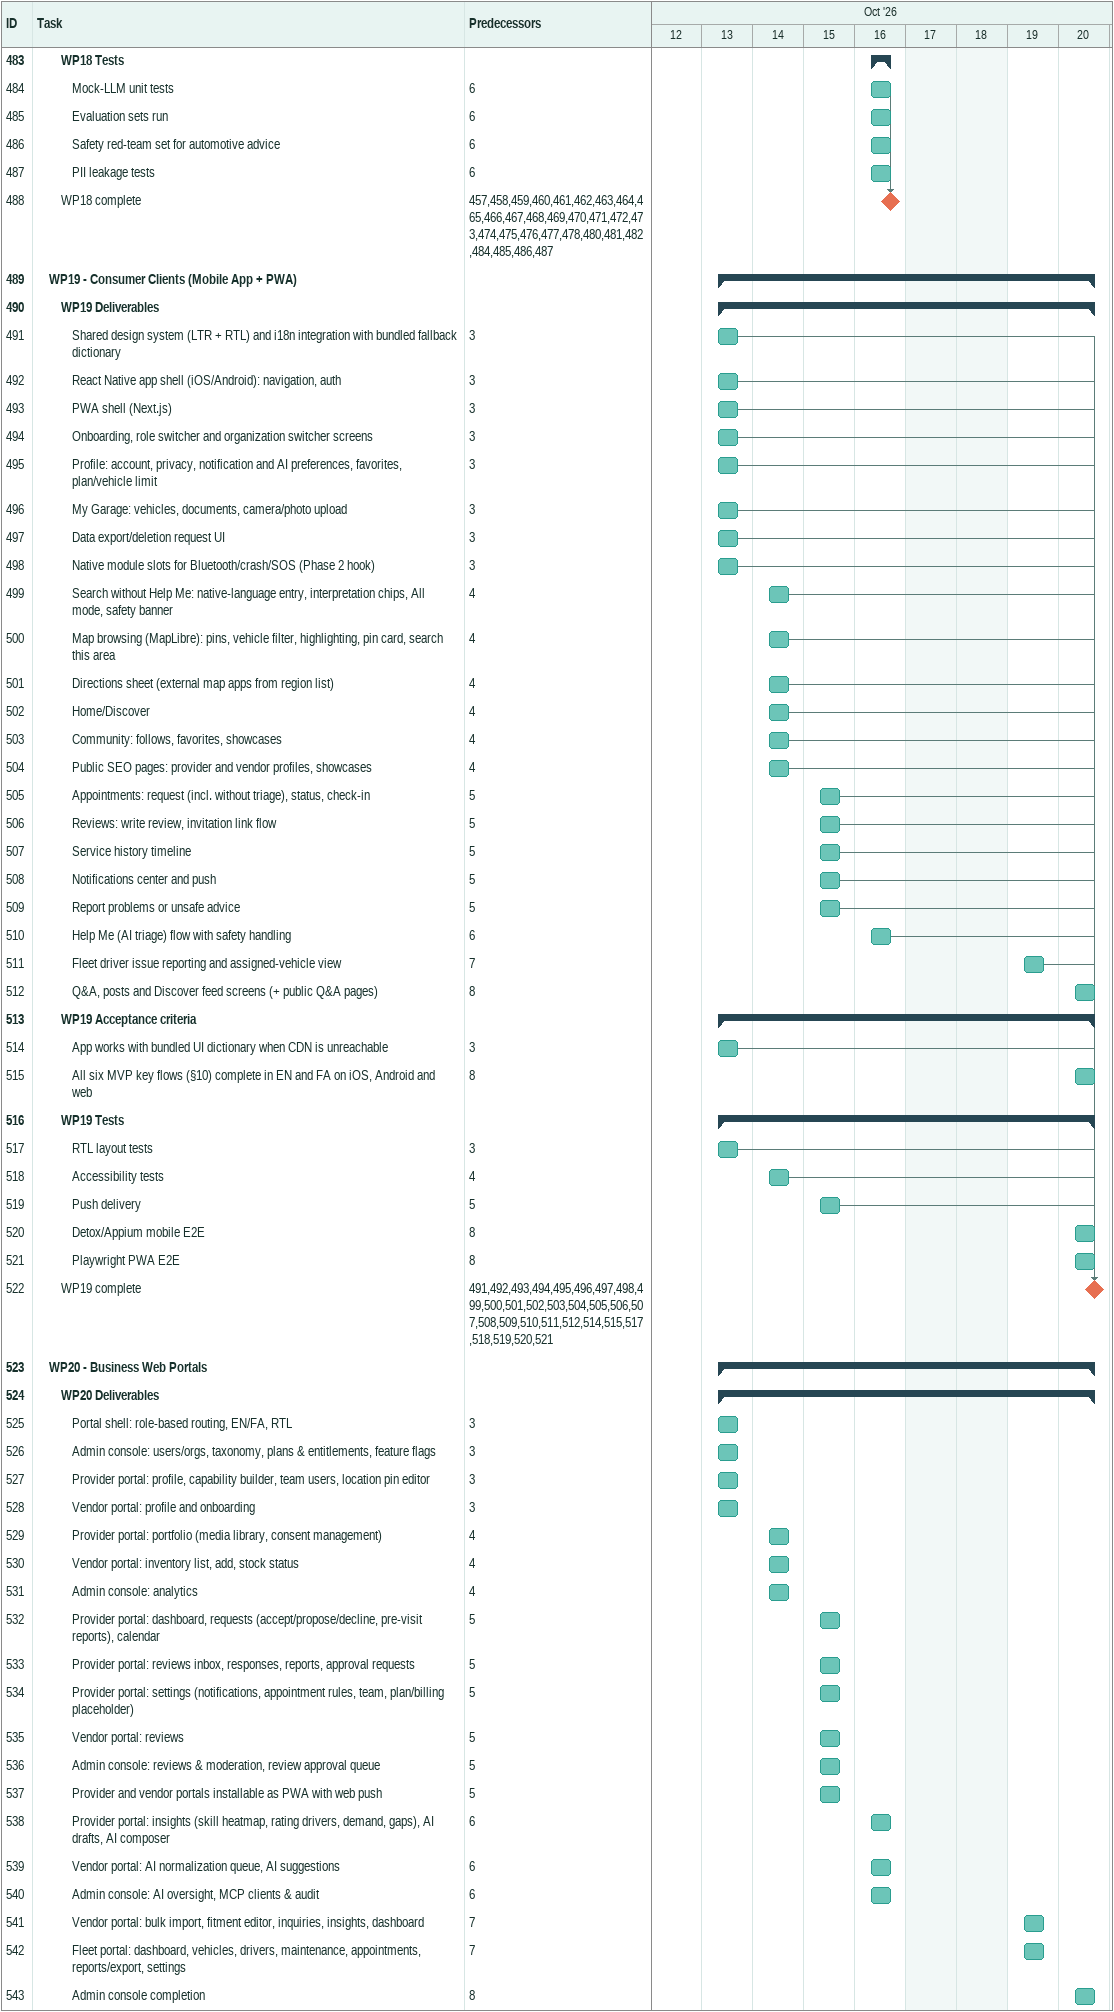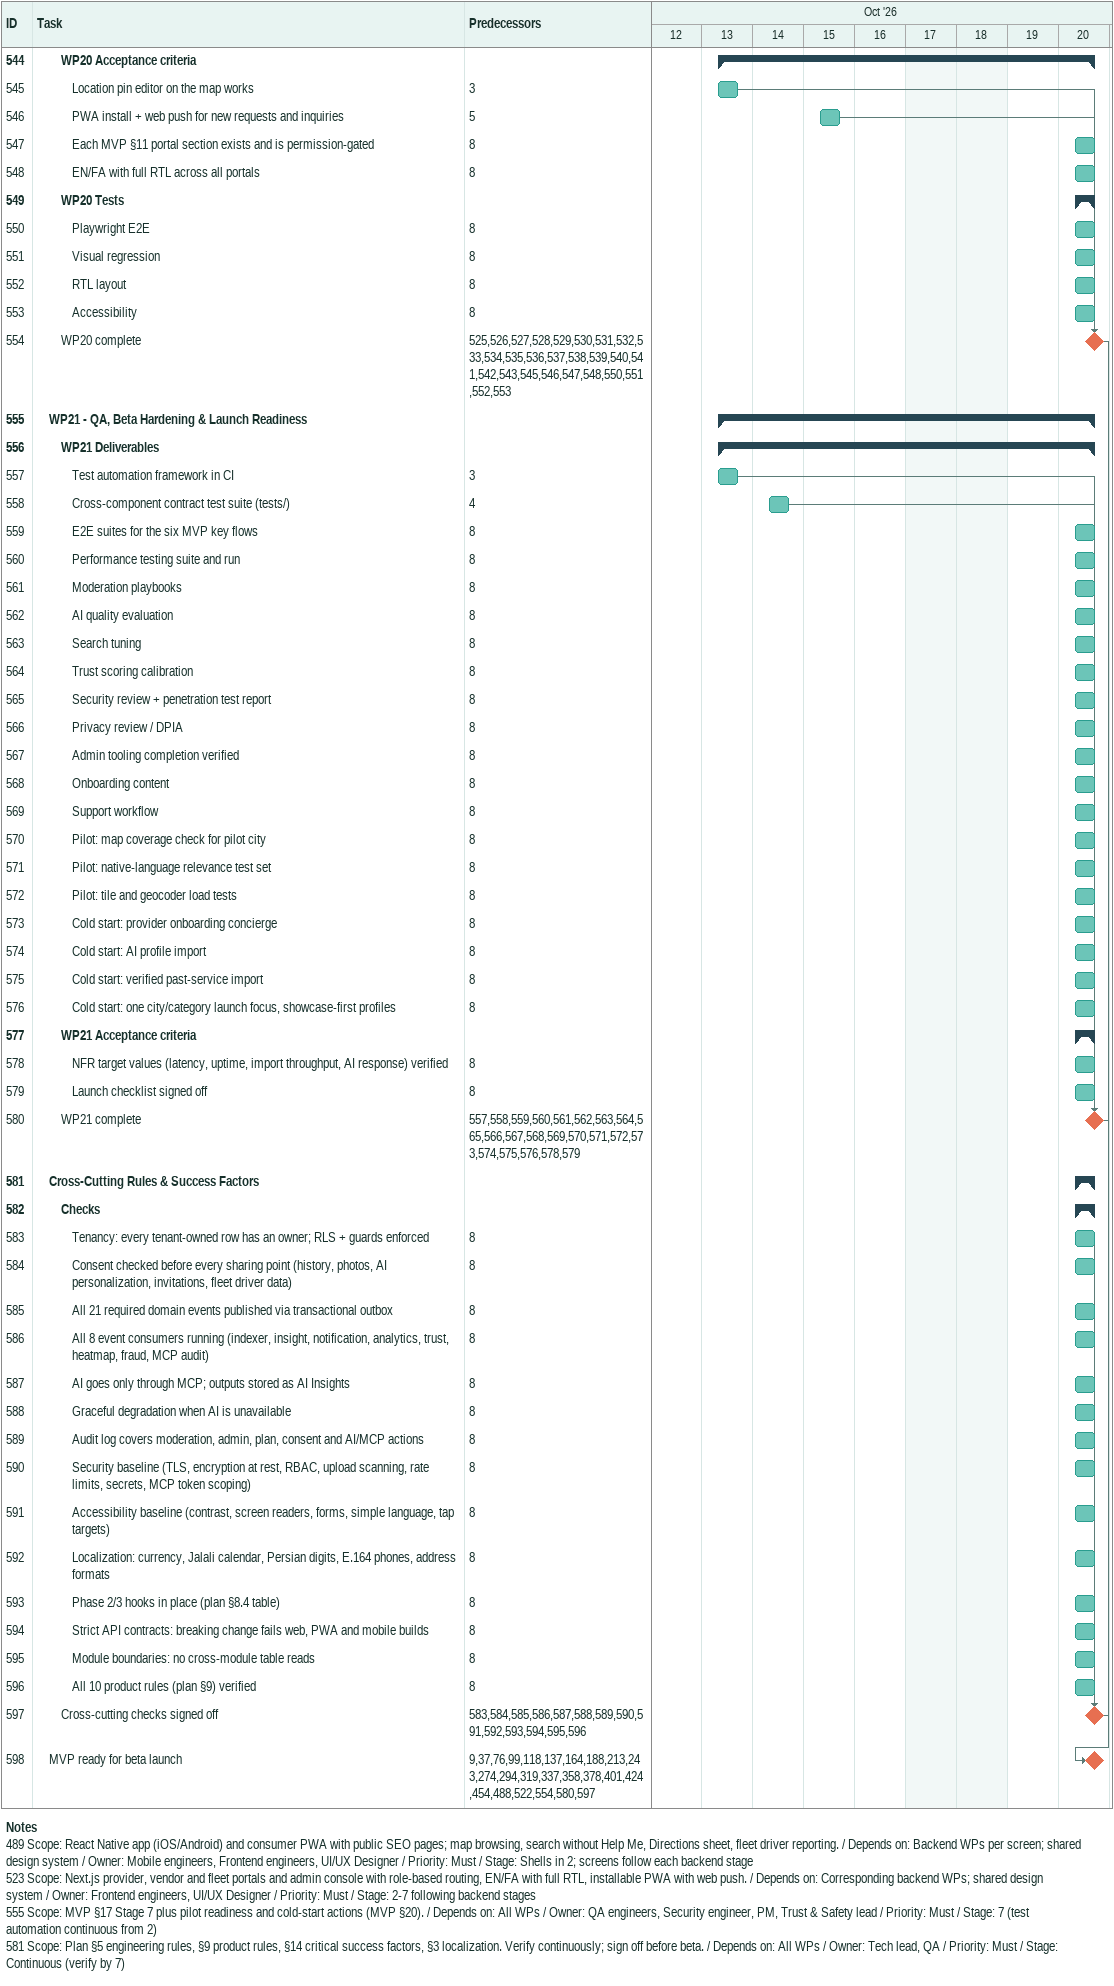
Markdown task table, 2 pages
| ID | Level | Task | Start | Finish | Predecessors |
|---|---|---|---|---|---|
| 483 | 3 | **WP18 Tests** | 2026-10-16 | 2026-10-16 |  |
| 484 | 4 | Mock-LLM unit tests | 2026-10-16 | 2026-10-16 | 6 |
| 485 | 4 | Evaluation sets run | 2026-10-16 | 2026-10-16 | 6 |
| 486 | 4 | Safety red-team set for automotive advice | 2026-10-16 | 2026-10-16 | 6 |
| 487 | 4 | PII leakage tests | 2026-10-16 | 2026-10-16 | 6 |
| 488 | 3 | WP18 complete (milestone) | 2026-10-16 | 2026-10-16 | 457, 458, 459, 460, 461, 462, 463, 464, 465, 466, 467, 468, 469, 470, 471, 472, 473, 474, 475, 476, 477, 478, 480, 481, 482, 484, 485, 486, 487 |
| 489 | 2 | **WP19 - Consumer Clients (Mobile App + PWA)** | 2026-10-13 | 2026-10-20 |  |
| 490 | 3 | **WP19 Deliverables** | 2026-10-13 | 2026-10-20 |  |
| 491 | 4 | Shared design system (LTR + RTL) and i18n integration with bundled fallback dictionary | 2026-10-13 | 2026-10-13 | 3 |
| 492 | 4 | React Native app shell (iOS/Android): navigation, auth | 2026-10-13 | 2026-10-13 | 3 |
| 493 | 4 | PWA shell (Next.js) | 2026-10-13 | 2026-10-13 | 3 |
| 494 | 4 | Onboarding, role switcher and organization switcher screens | 2026-10-13 | 2026-10-13 | 3 |
| 495 | 4 | Profile: account, privacy, notification and AI preferences, favorites, plan/vehicle limit | 2026-10-13 | 2026-10-13 | 3 |
| 496 | 4 | My Garage: vehicles, documents, camera/photo upload | 2026-10-13 | 2026-10-13 | 3 |
| 497 | 4 | Data export/deletion request UI | 2026-10-13 | 2026-10-13 | 3 |
| 498 | 4 | Native module slots for Bluetooth/crash/SOS (Phase 2 hook) | 2026-10-13 | 2026-10-13 | 3 |
| 499 | 4 | Search without Help Me: native-language entry, interpretation chips, All mode, safety banner | 2026-10-14 | 2026-10-14 | 4 |
| 500 | 4 | Map browsing (MapLibre): pins, vehicle filter, highlighting, pin card, search this area | 2026-10-14 | 2026-10-14 | 4 |
| 501 | 4 | Directions sheet (external map apps from region list) | 2026-10-14 | 2026-10-14 | 4 |
| 502 | 4 | Home/Discover | 2026-10-14 | 2026-10-14 | 4 |
| 503 | 4 | Community: follows, favorites, showcases | 2026-10-14 | 2026-10-14 | 4 |
| 504 | 4 | Public SEO pages: provider and vendor profiles, showcases | 2026-10-14 | 2026-10-14 | 4 |
| 505 | 4 | Appointments: request (incl. without triage), status, check-in | 2026-10-15 | 2026-10-15 | 5 |
| 506 | 4 | Reviews: write review, invitation link flow | 2026-10-15 | 2026-10-15 | 5 |
| 507 | 4 | Service history timeline | 2026-10-15 | 2026-10-15 | 5 |
| 508 | 4 | Notifications center and push | 2026-10-15 | 2026-10-15 | 5 |
| 509 | 4 | Report problems or unsafe advice | 2026-10-15 | 2026-10-15 | 5 |
| 510 | 4 | Help Me (AI triage) flow with safety handling | 2026-10-16 | 2026-10-16 | 6 |
| 511 | 4 | Fleet driver issue reporting and assigned-vehicle view | 2026-10-19 | 2026-10-19 | 7 |
| 512 | 4 | Q&A, posts and Discover feed screens (+ public Q&A pages) | 2026-10-20 | 2026-10-20 | 8 |
| 513 | 3 | **WP19 Acceptance criteria** | 2026-10-13 | 2026-10-20 |  |
| 514 | 4 | App works with bundled UI dictionary when CDN is unreachable | 2026-10-13 | 2026-10-13 | 3 |
| 515 | 4 | All six MVP key flows (§10) complete in EN and FA on iOS, Android and web | 2026-10-20 | 2026-10-20 | 8 |
| 516 | 3 | **WP19 Tests** | 2026-10-13 | 2026-10-20 |  |
| 517 | 4 | RTL layout tests | 2026-10-13 | 2026-10-13 | 3 |
| 518 | 4 | Accessibility tests | 2026-10-14 | 2026-10-14 | 4 |
| 519 | 4 | Push delivery | 2026-10-15 | 2026-10-15 | 5 |
| 520 | 4 | Detox/Appium mobile E2E | 2026-10-20 | 2026-10-20 | 8 |
| 521 | 4 | Playwright PWA E2E | 2026-10-20 | 2026-10-20 | 8 |
| 522 | 3 | WP19 complete (milestone) | 2026-10-20 | 2026-10-20 | 491, 492, 493, 494, 495, 496, 497, 498, 499, 500, 501, 502, 503, 504, 505, 506, 507, 508, 509, 510, 511, 512, 514, 515, 517, 518, 519, 520, 521 |
| 523 | 2 | **WP20 - Business Web Portals** | 2026-10-13 | 2026-10-20 |  |
| 524 | 3 | **WP20 Deliverables** | 2026-10-13 | 2026-10-20 |  |
| 525 | 4 | Portal shell: role-based routing, EN/FA, RTL | 2026-10-13 | 2026-10-13 | 3 |
| 526 | 4 | Admin console: users/orgs, taxonomy, plans & entitlements, feature flags | 2026-10-13 | 2026-10-13 | 3 |
| 527 | 4 | Provider portal: profile, capability builder, team users, location pin editor | 2026-10-13 | 2026-10-13 | 3 |
| 528 | 4 | Vendor portal: profile and onboarding | 2026-10-13 | 2026-10-13 | 3 |
| 529 | 4 | Provider portal: portfolio (media library, consent management) | 2026-10-14 | 2026-10-14 | 4 |
| 530 | 4 | Vendor portal: inventory list, add, stock status | 2026-10-14 | 2026-10-14 | 4 |
| 531 | 4 | Admin console: analytics | 2026-10-14 | 2026-10-14 | 4 |
| 532 | 4 | Provider portal: dashboard, requests (accept/propose/decline, pre-visit reports), calendar | 2026-10-15 | 2026-10-15 | 5 |
| 533 | 4 | Provider portal: reviews inbox, responses, reports, approval requests | 2026-10-15 | 2026-10-15 | 5 |
| 534 | 4 | Provider portal: settings (notifications, appointment rules, team, plan/billing placeholder) | 2026-10-15 | 2026-10-15 | 5 |
| 535 | 4 | Vendor portal: reviews | 2026-10-15 | 2026-10-15 | 5 |
| 536 | 4 | Admin console: reviews & moderation, review approval queue | 2026-10-15 | 2026-10-15 | 5 |
| 537 | 4 | Provider and vendor portals installable as PWA with web push | 2026-10-15 | 2026-10-15 | 5 |
| 538 | 4 | Provider portal: insights (skill heatmap, rating drivers, demand, gaps), AI drafts, AI composer | 2026-10-16 | 2026-10-16 | 6 |
| 539 | 4 | Vendor portal: AI normalization queue, AI suggestions | 2026-10-16 | 2026-10-16 | 6 |
| 540 | 4 | Admin console: AI oversight, MCP clients & audit | 2026-10-16 | 2026-10-16 | 6 |
| 541 | 4 | Vendor portal: bulk import, fitment editor, inquiries, insights, dashboard | 2026-10-19 | 2026-10-19 | 7 |
| 542 | 4 | Fleet portal: dashboard, vehicles, drivers, maintenance, appointments, reports/export, settings | 2026-10-19 | 2026-10-19 | 7 |
| 543 | 4 | Admin console completion | 2026-10-20 | 2026-10-20 | 8 |
| 544 | 3 | **WP20 Acceptance criteria** | 2026-10-13 | 2026-10-20 |  |
| 545 | 4 | Location pin editor on the map works | 2026-10-13 | 2026-10-13 | 3 |
| 546 | 4 | PWA install + web push for new requests and inquiries | 2026-10-15 | 2026-10-15 | 5 |
| 547 | 4 | Each MVP §11 portal section exists and is permission-gated | 2026-10-20 | 2026-10-20 | 8 |
| 548 | 4 | EN/FA with full RTL across all portals | 2026-10-20 | 2026-10-20 | 8 |
| 549 | 3 | **WP20 Tests** | 2026-10-20 | 2026-10-20 |  |
| 550 | 4 | Playwright E2E | 2026-10-20 | 2026-10-20 | 8 |
| 551 | 4 | Visual regression | 2026-10-20 | 2026-10-20 | 8 |
| 552 | 4 | RTL layout | 2026-10-20 | 2026-10-20 | 8 |
| 553 | 4 | Accessibility | 2026-10-20 | 2026-10-20 | 8 |
| 554 | 3 | WP20 complete (milestone) | 2026-10-20 | 2026-10-20 | 525, 526, 527, 528, 529, 530, 531, 532, 533, 534, 535, 536, 537, 538, 539, 540, 541, 542, 543, 545, 546, 547, 548, 550, 551, 552, 553 |
| 555 | 2 | **WP21 - QA, Beta Hardening & Launch Readiness** | 2026-10-13 | 2026-10-20 |  |
| 556 | 3 | **WP21 Deliverables** | 2026-10-13 | 2026-10-20 |  |
| 557 | 4 | Test automation framework in CI | 2026-10-13 | 2026-10-13 | 3 |
| 558 | 4 | Cross-component contract test suite (tests/) | 2026-10-14 | 2026-10-14 | 4 |
| 559 | 4 | E2E suites for the six MVP key flows | 2026-10-20 | 2026-10-20 | 8 |
| 560 | 4 | Performance testing suite and run | 2026-10-20 | 2026-10-20 | 8 |
| 561 | 4 | Moderation playbooks | 2026-10-20 | 2026-10-20 | 8 |
| 562 | 4 | AI quality evaluation | 2026-10-20 | 2026-10-20 | 8 |
| 563 | 4 | Search tuning | 2026-10-20 | 2026-10-20 | 8 |
| 564 | 4 | Trust scoring calibration | 2026-10-20 | 2026-10-20 | 8 |
| 565 | 4 | Security review + penetration test report | 2026-10-20 | 2026-10-20 | 8 |
| 566 | 4 | Privacy review / DPIA | 2026-10-20 | 2026-10-20 | 8 |
| 567 | 4 | Admin tooling completion verified | 2026-10-20 | 2026-10-20 | 8 |
| 568 | 4 | Onboarding content | 2026-10-20 | 2026-10-20 | 8 |
| 569 | 4 | Support workflow | 2026-10-20 | 2026-10-20 | 8 |
| 570 | 4 | Pilot: map coverage check for pilot city | 2026-10-20 | 2026-10-20 | 8 |
| 571 | 4 | Pilot: native-language relevance test set | 2026-10-20 | 2026-10-20 | 8 |
| 572 | 4 | Pilot: tile and geocoder load tests | 2026-10-20 | 2026-10-20 | 8 |
| 573 | 4 | Cold start: provider onboarding concierge | 2026-10-20 | 2026-10-20 | 8 |
| 574 | 4 | Cold start: AI profile import | 2026-10-20 | 2026-10-20 | 8 |
| 575 | 4 | Cold start: verified past-service import | 2026-10-20 | 2026-10-20 | 8 |
| 576 | 4 | Cold start: one city/category launch focus, showcase-first profiles | 2026-10-20 | 2026-10-20 | 8 |
| 577 | 3 | **WP21 Acceptance criteria** | 2026-10-20 | 2026-10-20 |  |
| 578 | 4 | NFR target values (latency, uptime, import throughput, AI response) verified | 2026-10-20 | 2026-10-20 | 8 |
| 579 | 4 | Launch checklist signed off | 2026-10-20 | 2026-10-20 | 8 |
| 580 | 3 | WP21 complete (milestone) | 2026-10-20 | 2026-10-20 | 557, 558, 559, 560, 561, 562, 563, 564, 565, 566, 567, 568, 569, 570, 571, 572, 573, 574, 575, 576, 578, 579 |
| 581 | 2 | **Cross-Cutting Rules & Success Factors** | 2026-10-20 | 2026-10-20 |  |
| 582 | 3 | **Checks** | 2026-10-20 | 2026-10-20 |  |
| 583 | 4 | Tenancy: every tenant-owned row has an owner; RLS + guards enforced | 2026-10-20 | 2026-10-20 | 8 |
| 584 | 4 | Consent checked before every sharing point (history, photos, AI personalization, invitations, fleet driver data) | 2026-10-20 | 2026-10-20 | 8 |
| 585 | 4 | All 21 required domain events published via transactional outbox | 2026-10-20 | 2026-10-20 | 8 |
| 586 | 4 | All 8 event consumers running (indexer, insight, notification, analytics, trust, heatmap, fraud, MCP audit) | 2026-10-20 | 2026-10-20 | 8 |
| 587 | 4 | AI goes only through MCP; outputs stored as AI Insights | 2026-10-20 | 2026-10-20 | 8 |
| 588 | 4 | Graceful degradation when AI is unavailable | 2026-10-20 | 2026-10-20 | 8 |
| 589 | 4 | Audit log covers moderation, admin, plan, consent and AI/MCP actions | 2026-10-20 | 2026-10-20 | 8 |
| 590 | 4 | Security baseline (TLS, encryption at rest, RBAC, upload scanning, rate limits, secrets, MCP token scoping) | 2026-10-20 | 2026-10-20 | 8 |
| 591 | 4 | Accessibility baseline (contrast, screen readers, forms, simple language, tap targets) | 2026-10-20 | 2026-10-20 | 8 |
| 592 | 4 | Localization: currency, Jalali calendar, Persian digits, E.164 phones, address formats | 2026-10-20 | 2026-10-20 | 8 |
| 593 | 4 | Phase 2/3 hooks in place (plan §8.4 table) | 2026-10-20 | 2026-10-20 | 8 |
| 594 | 4 | Strict API contracts: breaking change fails web, PWA and mobile builds | 2026-10-20 | 2026-10-20 | 8 |
| 595 | 4 | Module boundaries: no cross-module table reads | 2026-10-20 | 2026-10-20 | 8 |
| 596 | 4 | All 10 product rules (plan §9) verified | 2026-10-20 | 2026-10-20 | 8 |
| 597 | 3 | Cross-cutting checks signed off (milestone) | 2026-10-20 | 2026-10-20 | 583, 584, 585, 586, 587, 588, 589, 590, 591, 592, 593, 594, 595, 596 |
| 598 | 2 | MVP ready for beta launch (milestone) | 2026-10-20 | 2026-10-20 | 9, 37, 76, 99, 118, 137, 164, 188, 213, 243, 274, 294, 319, 337, 358, 378, 401, 424, 454, 488, 522, 554, 580, 597 |

Notes
- 489: Scope: React Native app (iOS/Android) and consumer PWA with public SEO pages; map browsing, search without Help Me, Directions sheet, fleet driver reporting. / Depends on: Backend WPs per screen; shared design system / Owner: Mobile engineers, Frontend engineers, UI/UX Designer / Priority: Must / Stage: Shells in 2; screens follow each backend stage
- 523: Scope: Next.js provider, vendor and fleet portals and admin console with role-based routing, EN/FA with full RTL, installable PWA with web push. / Depends on: Corresponding backend WPs; shared design system / Owner: Frontend engineers, UI/UX Designer / Priority: Must / Stage: 2-7 following backend stages
- 555: Scope: MVP §17 Stage 7 plus pilot readiness and cold-start actions (MVP §20). / Depends on: All WPs / Owner: QA engineers, Security engineer, PM, Trust & Safety lead / Priority: Must / Stage: 7 (test automation continuous from 2)
- 581: Scope: Plan §5 engineering rules, §9 product rules, §14 critical success factors, §3 localization. Verify continuously; sign off before beta. / Depends on: All WPs / Owner: Tech lead, QA / Priority: Must / Stage: Continuous (verify by 7)
